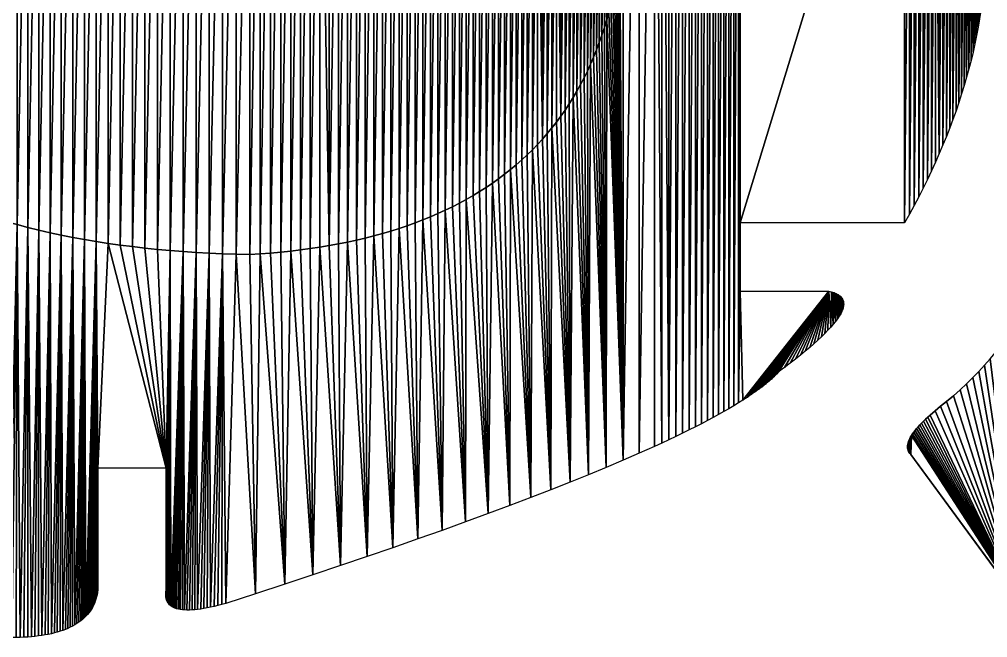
# Model space of a CAD drawing. Extents: x 10 to 917, y 10 to 841.
# Drawn here: x 589 to 679, y 10 to 67.5 of the extents above; entities that cross this region are included whole.
import ezdxf

# ---------------------------------------------------------------- set-up
doc = ezdxf.new("R2010")
doc.units = 0
doc.header["$MEASUREMENT"] = 0
doc.layers.get('0').update_dxf_attribs({"linetype": 'CONTINUOUS'})

msp = doc.modelspace()

# ---------------------------------------------------------------- linework, layer by layer
for p, q in [((643.794, 68.14), (643.593, 67.412)), ((678.242, 67.505), (678.114, 66.737)), ((643.377, 66.695), (643.148, 65.99)), ((643.593, 67.412), (643.377, 66.695)), ((678.114, 66.737), (677.972, 65.968)), ((643.148, 65.99), (642.906, 65.298)), ((677.972, 65.968), (677.816, 65.197)), ((642.906, 65.298), (642.649, 64.617)), ((677.816, 65.197), (677.645, 64.423)), ((642.379, 63.948), (642.096, 63.291)), ((642.649, 64.617), (642.379, 63.948)), ((677.645, 64.423), (677.461, 63.648)), ((642.096, 63.291), (641.798, 62.646)), ((677.461, 63.648), (677.263, 62.87)), ((641.798, 62.646), (641.487, 62.012)), ((677.263, 62.87), (677.05, 62.091)), ((641.162, 61.391), (640.824, 60.782)), ((641.487, 62.012), (641.162, 61.391)), ((676.823, 61.31), (676.582, 60.526)), ((677.05, 62.091), (676.823, 61.31)), ((640.824, 60.782), (640.471, 60.184)), ((676.582, 60.526), (676.328, 59.741)), ((640.105, 59.598), (639.726, 59.024)), ((640.471, 60.184), (640.105, 59.598)), ((676.328, 59.741), (676.059, 58.954)), ((639.726, 59.024), (639.332, 58.463)), ((676.059, 58.954), (675.776, 58.164)), ((638.925, 57.913), (638.504, 57.374)), ((639.332, 58.463), (638.925, 57.913)), ((675.776, 58.164), (675.478, 57.373)), ((638.07, 56.848), (637.622, 56.334)), ((638.504, 57.374), (638.07, 56.848)), ((675.478, 57.373), (675.167, 56.58)), ((637.16, 55.831), (636.684, 55.341)), ((637.622, 56.334), (637.16, 55.831)), ((675.167, 56.58), (674.842, 55.784)), ((636.684, 55.341), (636.195, 54.862)), ((674.502, 54.987), (674.149, 54.188)), ((674.842, 55.784), (674.502, 54.987)), ((635.692, 54.395), (635.175, 53.941)), ((636.195, 54.862), (635.692, 54.395)), ((674.149, 54.188), (673.781, 53.386)), ((634.644, 53.498), (634.1, 53.066)), ((635.175, 53.941), (634.644, 53.498)), ((673.781, 53.386), (673.4, 52.583)), ((632.971, 52.24), (632.385, 51.845)), ((633.542, 52.647), (632.971, 52.24)), ((634.1, 53.066), (633.542, 52.647)), ((673.4, 52.583), (673.004, 51.778)), ((631.786, 51.461), (631.174, 51.089)), ((632.385, 51.845), (631.786, 51.461)), ((673.004, 51.778), (672.594, 50.97)), ((630.547, 50.73), (629.907, 50.382)), ((631.174, 51.089), (630.547, 50.73)), ((672.594, 50.97), (672.17, 50.161)), ((628.586, 49.722), (627.905, 49.41)), ((629.253, 50.046), (628.586, 49.722)), ((629.907, 50.382), (629.253, 50.046)), ((672.17, 50.161), (671.732, 49.35)), ((626.501, 48.821), (625.779, 48.544)), ((627.21, 49.109), (626.501, 48.821)), ((627.905, 49.41), (627.21, 49.109)), ((671.732, 49.35), (671.28, 48.537)), ((589.803, 48.119), (588.798, 48.382)), ((590.822, 47.869), (589.803, 48.119)), ((591.856, 47.632), (590.822, 47.869)), ((623.529, 47.786), (622.752, 47.557)), ((624.293, 48.027), (623.529, 47.786)), ((625.043, 48.28), (624.293, 48.027)), ((625.779, 48.544), (625.043, 48.28)), ((671.28, 48.537), (655.985, 48.537)), ((655.985, 48.537), (655.985, 42.195)), ((592.905, 47.409), (591.856, 47.632)), ((593.97, 47.198), (592.905, 47.409)), ((595.049, 47), (593.97, 47.198)), ((596.142, 46.815), (595.049, 47)), ((597.251, 46.642), (596.142, 46.815)), ((620.338, 46.942), (619.506, 46.761)), ((621.157, 47.135), (620.338, 46.942)), ((621.961, 47.34), (621.157, 47.135)), ((622.752, 47.557), (621.961, 47.34)), ((598.375, 46.483), (597.251, 46.642)), ((599.514, 46.337), (598.375, 46.483)), ((600.667, 46.203), (599.514, 46.337)), ((601.836, 46.083), (600.667, 46.203)), ((603.019, 45.975), (601.836, 46.083)), ((604.217, 45.881), (603.019, 45.975)), ((614.226, 45.922), (613.298, 45.824)), ((615.141, 46.032), (614.226, 45.922)), ((616.041, 46.154), (615.141, 46.032)), ((616.928, 46.288), (616.041, 46.154)), ((617.801, 46.434), (616.928, 46.288)), ((618.661, 46.591), (617.801, 46.434)), ((619.506, 46.761), (618.661, 46.591)), ((605.43, 45.799), (604.217, 45.881)), ((606.659, 45.73), (605.43, 45.799)), ((607.902, 45.674), (606.659, 45.73)), ((609.159, 45.631), (607.902, 45.674)), ((610.432, 45.601), (609.159, 45.631)), ((611.401, 45.664), (610.432, 45.601)), ((612.357, 45.738), (611.401, 45.664)), ((613.298, 45.824), (612.357, 45.738)), ((655.985, 42.195), (664.24, 42.195)), ((664.24, 42.195), (664.493, 42.134)), ((664.493, 42.134), (664.611, 42.1)), ((664.611, 42.1), (664.722, 42.062)), ((664.722, 42.062), (664.826, 42.022)), ((664.826, 42.022), (664.924, 41.979)), ((664.924, 41.979), (665.015, 41.933)), ((665.015, 41.933), (665.1, 41.884)), ((665.1, 41.884), (665.179, 41.833)), ((665.179, 41.833), (665.251, 41.778)), ((665.251, 41.778), (665.317, 41.721)), ((665.317, 41.721), (665.376, 41.661)), ((665.376, 41.661), (665.429, 41.599)), ((665.429, 41.599), (665.475, 41.533)), ((665.475, 41.533), (665.515, 41.465)), ((665.515, 41.465), (665.549, 41.394)), ((665.529, 40.53), (665.491, 40.428)), ((665.56, 40.629), (665.529, 40.53)), ((665.549, 41.394), (665.576, 41.32)), ((665.584, 40.725), (665.56, 40.629)), ((665.576, 41.32), (665.596, 41.243)), ((665.602, 40.818), (665.584, 40.725)), ((665.596, 41.243), (665.61, 41.164)), ((665.614, 40.909), (665.602, 40.818)), ((665.61, 41.164), (665.618, 41.082)), ((665.619, 40.997), (665.614, 40.909)), ((665.618, 41.082), (665.619, 40.997)), ((665.049, 39.637), (664.864, 39.385)), ((665.208, 39.877), (665.049, 39.637)), ((665.34, 40.105), (665.208, 39.877)), ((665.447, 40.323), (665.34, 40.105)), ((665.491, 40.428), (665.447, 40.323)), ((664.418, 38.85), (664.157, 38.565)), ((664.654, 39.123), (664.418, 38.85)), ((664.864, 39.385), (664.654, 39.123)), ((663.556, 37.962), (663.217, 37.643)), ((663.869, 38.269), (663.556, 37.962)), ((664.157, 38.565), (663.869, 38.269)), ((662.461, 36.973), (662.045, 36.621)), ((662.852, 37.314), (662.461, 36.973)), ((663.217, 37.643), (662.852, 37.314)), ((661.602, 36.258), (661.134, 35.884)), ((662.045, 36.621), (661.602, 36.258)), ((660.121, 35.102), (659.576, 34.694)), ((660.641, 35.499), (660.121, 35.102)), ((661.134, 35.884), (660.641, 35.499)), ((678.715, 35.32), (678.173, 34.742)), ((679.239, 35.904), (678.715, 35.32)), ((659.142, 34.25), (658.897, 34.023)), ((659.368, 34.474), (659.142, 34.25)), ((659.576, 34.694), (659.368, 34.474)), ((678.173, 34.742), (677.612, 34.169)), ((658.047, 33.318), (657.726, 33.076)), ((658.349, 33.557), (658.047, 33.318)), ((658.632, 33.792), (658.349, 33.557)), ((658.897, 34.023), (658.632, 33.792)), ((677.032, 33.602), (676.434, 33.04)), ((677.612, 34.169), (677.032, 33.602)), ((657.028, 32.581), (656.65, 32.327)), ((657.387, 32.83), (657.028, 32.581)), ((657.726, 33.076), (657.387, 32.83)), ((675.817, 32.483), (675.181, 31.932)), ((676.434, 33.04), (675.817, 32.483)), ((655.404, 31.546), (654.951, 31.278)), ((655.839, 31.81), (655.404, 31.546)), ((656.254, 32.071), (655.839, 31.81)), ((656.65, 32.327), (656.254, 32.071)), ((674.623, 31.502), (674.112, 31.088)), ((675.181, 31.932), (674.623, 31.502)), ((653.988, 30.73), (653.478, 30.451)), ((654.479, 31.006), (653.988, 30.73)), ((654.951, 31.278), (654.479, 31.006)), ((673.647, 30.69), (673.432, 30.498)), ((674.112, 31.088), (673.647, 30.69)), ((652.401, 29.882), (651.835, 29.592)), ((652.949, 30.169), (652.401, 29.882)), ((653.478, 30.451), (652.949, 30.169)), ((672.689, 29.768), (672.532, 29.596)), ((672.857, 29.945), (672.689, 29.768)), ((673.037, 30.125), (672.857, 29.945)), ((673.229, 30.309), (673.037, 30.125)), ((673.432, 30.498), (673.229, 30.309)), ((650.645, 29.001), (650.021, 28.699)), ((651.249, 29.298), (650.645, 29.001)), ((651.835, 29.592), (651.249, 29.298)), ((671.924, 28.798), (671.837, 28.651)), ((672.023, 28.949), (671.924, 28.798)), ((672.133, 29.105), (672.023, 28.949)), ((672.254, 29.265), (672.133, 29.105)), ((672.388, 29.428), (672.254, 29.265)), ((672.532, 29.596), (672.388, 29.428)), ((648.718, 28.086), (648.038, 27.774)), ((649.379, 28.394), (648.718, 28.086)), ((650.021, 28.699), (649.379, 28.394)), ((671.579, 27.975), (671.562, 27.853)), ((671.607, 28.102), (671.579, 27.975)), ((671.647, 28.233), (671.607, 28.102)), ((671.699, 28.368), (671.647, 28.233)), ((671.762, 28.507), (671.699, 28.368)), ((671.837, 28.651), (671.762, 28.507)), ((646.621, 27.138), (645.128, 26.488)), ((648.038, 27.774), (646.621, 27.138)), ((671.562, 27.853), (671.557, 27.734)), ((671.557, 27.734), (671.563, 27.62)), ((671.563, 27.62), (671.581, 27.509)), ((671.581, 27.509), (671.611, 27.403)), ((671.611, 27.403), (671.653, 27.301)), ((671.653, 27.301), (671.706, 27.203)), ((671.706, 27.203), (671.771, 27.109)), ((671.771, 27.109), (671.847, 27.019)), ((671.847, 27.019), (682.025, 13.158)), ((645.128, 26.488), (643.56, 25.822)), ((602.646, 25.753), (596.305, 25.753)), ((596.305, 25.753), (596.305, 14.429)), ((602.646, 14.429), (602.646, 25.753)), ((643.56, 25.822), (641.916, 25.142)), ((640.197, 24.448), (638.402, 23.738)), ((641.916, 25.142), (640.197, 24.448)), ((638.402, 23.738), (636.531, 23.014)), ((636.531, 23.014), (634.585, 22.275)), ((634.585, 22.275), (632.563, 21.522)), ((630.466, 20.753), (628.293, 19.97)), ((632.563, 21.522), (630.466, 20.753)), ((628.293, 19.97), (626.044, 19.172)), ((626.044, 19.172), (623.719, 18.359)), ((623.719, 18.359), (621.319, 17.532)), ((621.319, 17.532), (618.844, 16.69)), ((618.844, 16.69), (616.292, 15.833)), ((616.292, 15.833), (613.666, 14.961)), ((596.305, 14.429), (596.275, 14.207)), ((602.622, 14.25), (602.646, 14.429)), ((613.666, 14.961), (610.963, 14.074)), ((596.128, 13.574), (596.061, 13.375)), ((596.186, 13.779), (596.128, 13.574)), ((596.235, 13.99), (596.186, 13.779)), ((596.275, 14.207), (596.235, 13.99)), ((602.61, 14.08), (602.622, 14.25)), ((602.611, 13.919), (602.61, 14.08)), ((602.625, 13.767), (602.611, 13.919)), ((602.652, 13.624), (602.625, 13.767)), ((602.691, 13.49), (602.652, 13.624)), ((610.963, 14.074), (608.185, 13.173)), ((595.701, 12.635), (595.588, 12.465)), ((595.805, 12.812), (595.701, 12.635)), ((595.899, 12.994), (595.805, 12.812)), ((595.985, 13.182), (595.899, 12.994)), ((596.061, 13.375), (595.985, 13.182)), ((602.743, 13.365), (602.691, 13.49)), ((602.808, 13.249), (602.743, 13.365)), ((602.886, 13.142), (602.808, 13.249)), ((602.976, 13.044), (602.886, 13.142)), ((603.079, 12.955), (602.976, 13.044)), ((603.195, 12.876), (603.079, 12.955)), ((603.323, 12.805), (603.195, 12.876)), ((603.464, 12.743), (603.323, 12.805)), ((603.618, 12.69), (603.464, 12.743)), ((603.785, 12.647), (603.618, 12.69)), ((603.965, 12.612), (603.785, 12.647)), ((604.157, 12.586), (603.965, 12.612)), ((605.577, 12.621), (605.309, 12.593)), ((605.859, 12.659), (605.577, 12.621)), ((606.153, 12.705), (605.859, 12.659)), ((606.46, 12.761), (606.153, 12.705)), ((606.779, 12.825), (606.46, 12.761)), ((607.112, 12.899), (606.779, 12.825)), ((607.457, 12.981), (607.112, 12.899)), ((607.814, 13.073), (607.457, 12.981)), ((608.185, 13.173), (607.814, 13.073)), ((595.044, 11.839), (594.885, 11.697)), ((595.194, 11.987), (595.044, 11.839)), ((595.334, 12.14), (595.194, 11.987)), ((595.466, 12.3), (595.334, 12.14)), ((595.588, 12.465), (595.466, 12.3)), ((604.362, 12.569), (604.157, 12.586)), ((604.579, 12.562), (604.362, 12.569)), ((604.81, 12.563), (604.579, 12.562)), ((605.053, 12.573), (604.81, 12.563)), ((605.309, 12.593), (605.053, 12.573)), ((593.516, 10.862), (593.284, 10.766)), ((593.74, 10.964), (593.516, 10.862)), ((593.953, 11.072), (593.74, 10.964)), ((594.158, 11.185), (593.953, 11.072)), ((594.354, 11.305), (594.158, 11.185)), ((594.54, 11.43), (594.354, 11.305)), ((594.717, 11.56), (594.54, 11.43)), ((594.885, 11.697), (594.717, 11.56)), ((589.07, 10.016), (588.701, 10.005)), ((589.431, 10.033), (589.07, 10.016)), ((589.782, 10.055), (589.431, 10.033)), ((590.125, 10.082), (589.782, 10.055)), ((590.458, 10.116), (590.125, 10.082)), ((590.782, 10.155), (590.458, 10.116)), ((591.096, 10.2), (590.782, 10.155)), ((591.402, 10.251), (591.096, 10.2)), ((591.698, 10.307), (591.402, 10.251)), ((591.986, 10.369), (591.698, 10.307)), ((592.264, 10.437), (591.986, 10.369)), ((592.533, 10.511), (592.264, 10.437)), ((592.792, 10.59), (592.533, 10.511)), ((593.043, 10.675), (592.792, 10.59)), ((593.284, 10.766), (593.043, 10.675))]:
    msp.add_line(p, q)

# ---------------------------------------------------------------- meshes
mesh = msp.add_polyface()
corners = [(641.916, 25.142), (641.798, 62.646), (642.096, 63.291), (643.56, 25.822), (642.379, 63.948), (642.649, 64.617), (642.906, 65.298), (643.148, 65.99), (643.377, 66.695), (643.593, 67.412), (645.128, 26.488), (643.794, 68.14), (643.982, 68.88), (644.156, 69.633), (644.316, 70.397), (644.463, 71.173), (644.596, 71.96), (644.715, 72.76), (644.821, 73.572), (645.128, 120.656), (646.621, 120.006), (646.621, 27.138), (648.038, 119.37), (648.038, 27.774), (648.718, 28.086), (648.718, 119.058), (649.379, 28.394), (650.021, 118.444), (650.021, 28.699), (650.645, 118.143), (650.645, 29.001), (651.249, 117.846), (651.249, 29.298), (651.835, 117.552), (651.835, 29.592), (652.401, 117.262), (652.401, 29.882), (652.949, 116.975), (652.949, 30.169), (653.478, 116.692), (653.478, 30.451), (653.988, 116.413), (653.988, 30.73), (654.479, 116.138), (654.479, 31.006), (654.951, 115.866), (654.951, 31.278), (655.404, 115.598), (655.404, 31.546), (655.839, 115.334), (655.839, 31.81), (655.985, 42.195), (655.985, 104.949), (655.985, 98.607), (655.985, 48.537)]
mesh.append_faces([[corners[k] for k in face] for face in [(10, 20, 21), (21, 22, 23), (23, 22, 24), (24, 25, 26), (26, 27, 28), (28, 29, 30), (30, 31, 32), (32, 33, 34), (34, 35, 36), (36, 37, 38), (38, 39, 40), (40, 41, 42), (42, 43, 44), (44, 45, 46), (46, 47, 48), (48, 49, 50), (51, 53, 54)]], dxfattribs={"vtx0": -1, "vtx1": -1})
mesh.append_faces([[corners[k] for k in face] for face in [(10, 18, 19), (51, 50, 52)]], dxfattribs={"vtx0": -1, "vtx1": -1, "vtx2": -1})
mesh.append_faces([[corners[k] for k in face] for face in [(0, 1, 2), (3, 2, 4), (3, 4, 5), (3, 5, 6), (3, 6, 7), (3, 7, 8), (3, 8, 9), (10, 9, 11), (10, 11, 12), (10, 12, 13), (10, 13, 14), (10, 14, 15), (10, 15, 16), (10, 16, 17), (10, 17, 18)]], dxfattribs={"vtx0": -1, "vtx2": -1})
mesh = msp.add_polyface()
corners = [(642.096, 83.853), (643.56, 121.321), (642.379, 83.196), (642.649, 82.527), (642.906, 81.846), (643.148, 81.153), (643.377, 80.449), (643.593, 79.732), (645.128, 120.656), (643.794, 79.004), (643.982, 78.264), (644.156, 77.511), (644.316, 76.747), (644.463, 75.971), (644.596, 75.183), (644.715, 74.384), (644.821, 73.572), (645.128, 26.488), (646.621, 120.006), (646.621, 27.138), (648.038, 119.37), (648.718, 28.086), (648.718, 119.058), (649.379, 28.394), (649.379, 118.749), (650.021, 118.444), (650.021, 28.699), (650.645, 118.143), (650.645, 29.001), (651.249, 117.846), (651.249, 29.298), (651.835, 117.552), (651.835, 29.592), (652.401, 117.262), (652.401, 29.882), (652.949, 116.975), (652.949, 30.169), (653.478, 116.692), (653.478, 30.451), (653.988, 116.413), (653.988, 30.73), (654.479, 116.138), (654.479, 31.006), (654.951, 115.866), (654.951, 31.278), (655.404, 115.598), (655.404, 31.546), (655.839, 115.334), (655.839, 31.81), (655.985, 104.949), (671.28, 98.607), (655.985, 48.537), (655.985, 98.607), (655.985, 42.195)]
mesh.append_faces([[corners[k] for k in face] for face in [(0, 1, 2), (2, 1, 3), (3, 1, 4), (4, 1, 5), (5, 1, 6), (6, 1, 7), (7, 8, 9), (9, 8, 10), (10, 8, 11), (11, 8, 12), (12, 8, 13), (13, 8, 14), (14, 8, 15), (15, 8, 16), (50, 51, 52)]], dxfattribs={"vtx0": -1, "vtx1": -1})
mesh.append_faces([[corners[k] for k in face] for face in [(48, 47, 49)]], dxfattribs={"vtx0": -1, "vtx1": -1, "vtx2": -1})
mesh.append_faces([[corners[k] for k in face] for face in [(17, 8, 18), (19, 18, 20), (21, 20, 22), (23, 22, 24), (23, 24, 25), (26, 25, 27), (28, 27, 29), (30, 29, 31), (32, 31, 33), (34, 33, 35), (36, 35, 37), (38, 37, 39), (40, 39, 41), (42, 41, 43), (44, 43, 45), (46, 45, 47), (53, 49, 52)]], dxfattribs={"vtx0": -1, "vtx2": -1})
mesh = msp.add_polyface()
corners = [(665.251, 105.365), (665.34, 107.038), (665.317, 105.422), (671.28, 48.537), (671.28, 98.607), (671.732, 97.794), (671.732, 49.35), (672.17, 96.983), (672.17, 50.161), (672.594, 96.173), (672.594, 50.97), (673.004, 95.366), (673.004, 51.778), (673.4, 94.561), (673.4, 52.583), (673.781, 93.757), (673.781, 53.386), (674.149, 92.956), (674.502, 54.987), (674.502, 92.157), (674.842, 91.359), (674.842, 55.784), (675.167, 90.564), (675.167, 56.58), (675.478, 89.771), (675.478, 57.373), (675.776, 88.979), (675.776, 58.164), (676.059, 88.19), (676.059, 58.954), (676.328, 87.403), (676.328, 59.741), (676.582, 86.617), (676.582, 60.526), (676.823, 85.834), (676.823, 61.31), (677.05, 85.053), (677.05, 62.091), (677.263, 84.273), (677.263, 62.87), (677.461, 83.496), (677.461, 63.648), (677.645, 82.721), (677.645, 64.423), (677.816, 81.947), (677.816, 65.197), (677.972, 81.176), (677.972, 65.968), (678.114, 80.407), (678.114, 66.737), (678.242, 79.639), (678.242, 67.505), (678.356, 78.874), (678.356, 68.27), (678.456, 78.11), (678.456, 69.034), (678.542, 77.349), (678.542, 69.795), (678.613, 76.59), (678.613, 70.554), (678.671, 75.832), (678.671, 71.312), (678.714, 75.077), (678.714, 72.067), (678.744, 74.323), (678.744, 72.821), (678.759, 73.572)]
mesh.append_faces([[corners[k] for k in face] for face in [(65, 64, 66)]], dxfattribs={"vtx0": -1})
mesh.append_faces([[corners[k] for k in face] for face in [(0, 1, 2)]], dxfattribs={"vtx0": -1, "vtx1": -1})
mesh.append_faces([[corners[k] for k in face] for face in [(3, 4, 5), (6, 5, 7), (8, 7, 9), (10, 9, 11), (12, 11, 13), (14, 13, 15), (16, 15, 17), (18, 17, 19), (18, 19, 20), (21, 20, 22), (23, 22, 24), (25, 24, 26), (27, 26, 28), (29, 28, 30), (31, 30, 32), (33, 32, 34), (35, 34, 36), (37, 36, 38), (39, 38, 40), (41, 40, 42), (43, 42, 44), (45, 44, 46), (47, 46, 48), (49, 48, 50), (51, 50, 52), (53, 52, 54), (55, 54, 56), (57, 56, 58), (59, 58, 60), (61, 60, 62), (63, 62, 64)]], dxfattribs={"vtx0": -1, "vtx2": -1})
mesh = msp.add_polyface()
corners = [(590.822, 47.869), (591.856, 99.511), (591.856, 47.632), (592.905, 99.735), (592.905, 47.409), (593.97, 99.946), (593.97, 47.198), (595.049, 100.144), (595.049, 47), (596.142, 100.329), (596.142, 46.815), (597.251, 100.501), (597.251, 46.642), (598.375, 100.661), (598.375, 46.483), (599.514, 100.807), (599.514, 46.337), (600.667, 100.94), (600.667, 46.203), (601.836, 101.061), (601.836, 46.083), (603.019, 101.168), (603.019, 45.975), (604.217, 101.263), (604.217, 45.881), (605.43, 101.345), (605.43, 45.799), (606.659, 101.414), (606.659, 45.73), (607.902, 101.47), (607.902, 45.674), (609.159, 101.512), (609.159, 45.631), (610.432, 101.543), (610.432, 45.601), (611.401, 101.48), (611.401, 45.664), (612.357, 101.406), (612.357, 45.738), (613.298, 101.32), (613.298, 45.824), (614.226, 101.221)]
mesh.append_faces([[corners[k] for k in face] for face in [(0, 1, 2), (2, 3, 4), (4, 5, 6), (6, 7, 8), (8, 9, 10), (10, 11, 12), (12, 13, 14), (14, 15, 16), (16, 17, 18), (18, 19, 20), (20, 21, 22), (22, 23, 24), (24, 25, 26), (26, 27, 28), (28, 29, 30), (30, 31, 32), (32, 33, 34), (34, 35, 36), (36, 37, 38), (38, 39, 40)]], dxfattribs={"vtx0": -1, "vtx1": -1})
mesh.append_faces([[corners[k] for k in face] for face in [(2, 1, 3), (4, 3, 5), (6, 5, 7), (8, 7, 9), (10, 9, 11), (12, 11, 13), (14, 13, 15), (16, 15, 17), (18, 17, 19), (20, 19, 21), (22, 21, 23), (24, 23, 25), (26, 25, 27), (28, 27, 29), (30, 29, 31), (32, 31, 33), (34, 33, 35), (36, 35, 37), (38, 37, 39), (40, 39, 41)]], dxfattribs={"vtx0": -1, "vtx2": -1})
mesh = msp.add_polyface()
corners = [(613.298, 45.824), (614.226, 101.221), (614.226, 45.922), (615.141, 101.112), (615.141, 46.032), (616.041, 100.99), (616.041, 46.154), (616.928, 100.856), (616.928, 46.288), (617.801, 46.434), (617.801, 100.71), (618.661, 100.553), (618.661, 46.591), (619.506, 100.383), (619.506, 46.761), (620.338, 100.202), (620.338, 46.942), (621.157, 100.009), (621.157, 47.135), (621.961, 99.803), (621.961, 47.34), (622.752, 99.586), (622.752, 47.557), (623.529, 99.358), (623.529, 47.786), (624.293, 99.117), (624.293, 48.027), (625.043, 98.864), (625.043, 48.28), (625.779, 98.599), (625.779, 48.544), (626.501, 98.323), (626.501, 48.821), (627.21, 98.035), (627.21, 49.109), (627.905, 97.734), (627.905, 49.41), (628.586, 97.422), (628.586, 49.722), (629.253, 97.098), (629.253, 50.046), (629.907, 96.762)]
mesh.append_faces([[corners[k] for k in face] for face in [(0, 1, 2), (2, 3, 4), (4, 5, 6), (6, 7, 8), (8, 7, 9), (9, 11, 12), (12, 13, 14), (14, 15, 16), (16, 17, 18), (18, 19, 20), (20, 21, 22), (22, 23, 24), (24, 25, 26), (26, 27, 28), (28, 29, 30), (30, 31, 32), (32, 33, 34), (34, 35, 36), (36, 37, 38), (38, 39, 40)]], dxfattribs={"vtx0": -1, "vtx1": -1})
mesh.append_faces([[corners[k] for k in face] for face in [(2, 1, 3), (4, 3, 5), (6, 5, 7), (9, 7, 10), (9, 10, 11), (12, 11, 13), (14, 13, 15), (16, 15, 17), (18, 17, 19), (20, 19, 21), (22, 21, 23), (24, 23, 25), (26, 25, 27), (28, 27, 29), (30, 29, 31), (32, 31, 33), (34, 33, 35), (36, 35, 37), (38, 37, 39), (40, 39, 41)]], dxfattribs={"vtx0": -1, "vtx2": -1})
mesh = msp.add_polyface()
corners = [(575.52, 53.871), (575.908, 93.503), (575.908, 53.641), (576.301, 93.729), (576.301, 53.415), (576.697, 93.952), (576.697, 53.191), (577.096, 94.173), (577.096, 52.971), (577.5, 94.39), (577.5, 52.754), (577.907, 94.603), (577.907, 52.541), (578.733, 95.021), (578.733, 52.123), (579.573, 95.426), (579.573, 51.718), (580.429, 95.817), (580.429, 51.326), (581.299, 96.196), (581.299, 50.948), (582.184, 96.562), (582.184, 50.582), (583.084, 96.915), (583.084, 50.229), (583.999, 97.255), (583.999, 49.888), (584.929, 97.583), (584.929, 49.561), (585.874, 97.897), (585.874, 49.247), (586.834, 98.198), (586.834, 48.946), (587.809, 98.487), (587.809, 48.657), (588.798, 98.762), (588.798, 48.382), (589.803, 99.025), (589.803, 48.119), (590.822, 99.275), (590.822, 47.869), (591.856, 99.511)]
mesh.append_faces([[corners[k] for k in face] for face in [(0, 1, 2), (2, 3, 4), (4, 5, 6), (6, 7, 8), (8, 9, 10), (10, 11, 12), (12, 13, 14), (14, 15, 16), (16, 17, 18), (18, 19, 20), (20, 21, 22), (22, 23, 24), (24, 25, 26), (26, 27, 28), (28, 29, 30), (30, 31, 32), (32, 33, 34), (34, 35, 36), (36, 37, 38), (38, 39, 40)]], dxfattribs={"vtx0": -1, "vtx1": -1})
mesh.append_faces([[corners[k] for k in face] for face in [(2, 1, 3), (4, 3, 5), (6, 5, 7), (8, 7, 9), (10, 9, 11), (12, 11, 13), (14, 13, 15), (16, 15, 17), (18, 17, 19), (20, 19, 21), (22, 21, 23), (24, 23, 25), (26, 25, 27), (28, 27, 29), (30, 29, 31), (32, 31, 33), (34, 33, 35), (36, 35, 37), (38, 37, 39), (40, 39, 41)]], dxfattribs={"vtx0": -1, "vtx2": -1})
mesh = msp.add_polyface()
corners = [(655.985, 48.537), (671.28, 98.607), (671.28, 48.537), (671.732, 97.794), (671.732, 49.35), (672.17, 96.983), (672.17, 50.161), (672.594, 96.173), (672.594, 50.97), (673.004, 95.366), (673.004, 51.778), (673.4, 94.561), (673.4, 52.583), (673.781, 93.757), (673.781, 53.386), (674.149, 92.956), (674.149, 54.188), (674.502, 54.987), (674.842, 91.359), (674.842, 55.784), (675.167, 90.564), (675.167, 56.58), (675.478, 89.771), (675.478, 57.373), (675.776, 88.979), (675.776, 58.164), (676.059, 88.19), (676.059, 58.954), (676.328, 87.403), (676.328, 59.741), (676.582, 86.617), (676.582, 60.526), (676.823, 85.834), (676.823, 61.31), (677.05, 85.053), (677.05, 62.091), (677.263, 84.273), (677.263, 62.87), (677.461, 83.496), (677.461, 63.648), (677.645, 82.721), (677.645, 64.423), (677.816, 81.947), (677.816, 65.197), (677.972, 81.176), (677.972, 65.968), (678.114, 80.407), (678.114, 66.737), (678.242, 79.639), (678.242, 67.505), (678.356, 78.874), (678.356, 68.27), (678.456, 78.11), (678.456, 69.034), (678.542, 77.349), (678.542, 69.795), (678.613, 76.59), (678.613, 70.554), (678.671, 75.832), (678.671, 71.312), (678.714, 75.077), (678.714, 72.067), (678.744, 74.323), (678.744, 72.821), (665.208, 39.877), (665.1, 41.884), (665.179, 41.833), (665.34, 40.105), (665.251, 41.778), (665.317, 41.721)]
mesh.append_faces([[corners[k] for k in face] for face in [(0, 1, 2), (2, 3, 4), (4, 5, 6), (6, 7, 8), (8, 9, 10), (10, 11, 12), (12, 13, 14), (14, 15, 16), (16, 15, 17), (17, 18, 19), (19, 20, 21), (21, 22, 23), (23, 24, 25), (25, 26, 27), (27, 28, 29), (29, 30, 31), (31, 32, 33), (33, 34, 35), (35, 36, 37), (37, 38, 39), (39, 40, 41), (41, 42, 43), (43, 44, 45), (45, 46, 47), (47, 48, 49), (49, 50, 51), (51, 52, 53), (53, 54, 55), (55, 56, 57), (57, 58, 59), (59, 60, 61), (61, 62, 63)]], dxfattribs={"vtx0": -1, "vtx1": -1})
mesh.append_faces([[corners[k] for k in face] for face in [(64, 65, 66), (67, 68, 69)]], dxfattribs={"vtx0": -1, "vtx2": -1})
mesh = msp.add_polyface()
corners = [(629.253, 50.046), (629.907, 96.762), (629.907, 50.382), (630.547, 96.414), (630.547, 50.73), (631.174, 96.054), (631.174, 51.089), (631.786, 95.683), (631.786, 51.461), (632.385, 95.299), (632.385, 51.845), (632.971, 94.904), (632.971, 52.24), (633.542, 94.497), (633.542, 52.647), (634.1, 94.077), (634.1, 53.066), (634.644, 93.646), (634.644, 53.498), (635.175, 93.203), (635.175, 53.941), (635.692, 92.748), (635.692, 54.395), (636.195, 92.282), (636.195, 54.862), (636.684, 91.803), (636.684, 55.341), (637.16, 91.312), (637.16, 55.831), (637.622, 56.334), (638.07, 90.296), (638.07, 56.848), (638.504, 89.769), (638.504, 57.374), (638.925, 89.231), (638.925, 57.913), (639.332, 58.463), (639.726, 88.119), (639.726, 59.024), (640.105, 87.546), (640.105, 59.598), (640.471, 86.96), (640.471, 60.184), (640.824, 86.362), (640.824, 60.782), (641.162, 85.753), (641.162, 61.391), (641.487, 85.131), (641.487, 62.012), (641.798, 84.498), (641.798, 62.646), (642.096, 83.853), (642.096, 63.291), (642.379, 83.196), (642.379, 63.948), (642.649, 82.527), (642.649, 64.617), (642.906, 81.846), (642.906, 65.298), (643.148, 81.153), (643.148, 65.99), (643.377, 80.449), (643.377, 66.695), (643.593, 79.732), (643.593, 67.412), (643.794, 79.004), (643.794, 68.14), (643.982, 78.264), (643.982, 68.88), (644.156, 77.511), (644.156, 69.633), (644.316, 76.747), (644.316, 70.397), (644.463, 75.971), (644.463, 71.173), (644.596, 75.183), (644.596, 71.96), (644.715, 74.384), (644.715, 72.76)]
mesh.append_faces([[corners[k] for k in face] for face in [(0, 1, 2), (2, 3, 4), (4, 5, 6), (6, 7, 8), (8, 9, 10), (10, 11, 12), (12, 13, 14), (14, 15, 16), (16, 17, 18), (18, 19, 20), (20, 21, 22), (22, 23, 24), (24, 25, 26), (26, 27, 28), (28, 27, 29), (29, 30, 31), (31, 32, 33), (33, 34, 35), (35, 34, 36), (36, 37, 38), (38, 39, 40), (40, 41, 42), (42, 43, 44), (44, 45, 46), (46, 47, 48), (48, 49, 50), (50, 51, 52), (52, 53, 54), (54, 55, 56), (56, 57, 58), (58, 59, 60), (60, 61, 62), (62, 63, 64), (64, 65, 66), (66, 67, 68), (68, 69, 70), (70, 71, 72), (72, 73, 74), (74, 75, 76), (76, 77, 78)]], dxfattribs={"vtx0": -1, "vtx1": -1})
mesh = msp.add_polyface()
corners = [(629.907, 50.382), (629.907, 96.762), (630.547, 96.414), (630.547, 50.73), (631.174, 96.054), (631.174, 51.089), (631.786, 95.683), (631.786, 51.461), (632.385, 95.299), (632.385, 51.845), (632.971, 94.904), (632.971, 52.24), (633.542, 94.497), (633.542, 52.647), (634.1, 94.077), (634.1, 53.066), (634.644, 93.646), (634.644, 53.498), (635.175, 93.203), (635.175, 53.941), (635.692, 92.748), (635.692, 54.395), (636.195, 92.282), (636.195, 54.862), (636.684, 91.803), (636.684, 55.341), (637.16, 91.312), (637.622, 56.334), (637.622, 90.81), (638.07, 90.296), (638.07, 56.848), (638.504, 89.769), (638.504, 57.374), (638.925, 89.231), (639.332, 58.463), (639.332, 88.681), (639.726, 88.119), (639.726, 59.024), (640.105, 87.546), (640.105, 59.598), (640.471, 86.96), (640.471, 60.184), (640.824, 86.362), (640.824, 60.782), (641.162, 85.753), (641.162, 61.391), (641.487, 85.131), (641.487, 62.012), (641.798, 84.498), (641.798, 62.646), (642.096, 83.853), (642.096, 63.291), (642.379, 83.196), (642.379, 63.948), (642.649, 82.527), (642.649, 64.617), (642.906, 81.846), (642.906, 65.298), (643.148, 81.153), (643.148, 65.99), (643.377, 80.449), (643.377, 66.695), (643.593, 79.732), (643.593, 67.412), (643.794, 79.004), (643.794, 68.14), (643.982, 78.264), (643.982, 68.88), (644.156, 77.511), (644.156, 69.633), (644.316, 76.747), (644.316, 70.397), (644.463, 75.971), (644.463, 71.173), (644.596, 75.183), (644.596, 71.96), (644.715, 74.384), (644.715, 72.76), (644.821, 73.572)]
mesh.append_faces([[corners[k] for k in face] for face in [(77, 76, 78)]], dxfattribs={"vtx0": -1})
mesh.append_faces([[corners[k] for k in face] for face in [(0, 1, 2), (3, 2, 4), (5, 4, 6), (7, 6, 8), (9, 8, 10), (11, 10, 12), (13, 12, 14), (15, 14, 16), (17, 16, 18), (19, 18, 20), (21, 20, 22), (23, 22, 24), (25, 24, 26), (27, 26, 28), (27, 28, 29), (30, 29, 31), (32, 31, 33), (34, 33, 35), (34, 35, 36), (37, 36, 38), (39, 38, 40), (41, 40, 42), (43, 42, 44), (45, 44, 46), (47, 46, 48), (49, 48, 50), (51, 50, 52), (53, 52, 54), (55, 54, 56), (57, 56, 58), (59, 58, 60), (61, 60, 62), (63, 62, 64), (65, 64, 66), (67, 66, 68), (69, 68, 70), (71, 70, 72), (73, 72, 74), (75, 74, 76)]], dxfattribs={"vtx0": -1, "vtx2": -1})
mesh = msp.add_polyface()
corners = [(640.197, 24.448), (638.925, 57.913), (639.332, 58.463), (639.726, 59.024), (640.105, 59.598), (640.471, 60.184), (641.916, 25.142), (640.824, 60.782), (641.162, 61.391), (641.487, 62.012), (641.798, 62.646), (642.096, 63.291), (643.56, 25.822), (643.593, 67.412), (645.128, 26.488), (655.839, 31.81), (655.985, 42.195), (656.254, 32.071), (664.24, 42.195), (656.65, 32.327), (657.028, 32.581), (657.387, 32.83), (657.726, 33.076), (658.047, 33.318), (658.349, 33.557), (658.632, 33.792), (658.897, 34.023), (659.142, 34.25), (659.368, 34.474), (659.576, 34.694), (660.121, 35.102), (660.641, 35.499), (661.134, 35.884), (661.602, 36.258), (662.045, 36.621), (662.461, 36.973), (662.852, 37.314), (663.217, 37.643), (663.556, 37.962)]
mesh.append_faces([[corners[k] for k in face] for face in [(0, 5, 6), (6, 11, 12), (12, 13, 14), (15, 16, 17), (17, 18, 19), (19, 18, 20), (20, 18, 21), (21, 18, 22), (22, 18, 23), (23, 18, 24), (24, 18, 25), (25, 18, 26), (26, 18, 27), (27, 18, 28), (28, 18, 29), (29, 18, 30), (30, 18, 31), (31, 18, 32), (32, 18, 33), (33, 18, 34), (34, 18, 35), (35, 18, 36), (36, 18, 37), (37, 18, 38)]], dxfattribs={"vtx0": -1, "vtx1": -1})
mesh.append_faces([[corners[k] for k in face] for face in [(0, 1, 2), (0, 2, 3), (0, 3, 4), (0, 4, 5), (6, 5, 7), (6, 7, 8), (6, 8, 9), (6, 9, 10), (17, 16, 18)]], dxfattribs={"vtx0": -1, "vtx2": -1})
mesh = msp.add_polyface()
corners = [(623.719, 18.359), (623.529, 47.786), (624.293, 48.027), (626.044, 19.172), (625.043, 48.28), (625.779, 48.544), (626.501, 48.821), (628.293, 19.97), (627.21, 49.109), (627.905, 49.41), (628.586, 49.722), (630.466, 20.753), (629.253, 50.046), (629.907, 50.382), (630.547, 50.73), (632.563, 21.522), (631.174, 51.089), (631.786, 51.461), (632.385, 51.845), (632.971, 52.24), (634.585, 22.275), (633.542, 52.647), (634.1, 53.066), (634.644, 53.498), (636.531, 23.014), (635.175, 53.941), (635.692, 54.395), (636.195, 54.862), (636.684, 55.341), (638.402, 23.738), (637.16, 55.831), (637.622, 56.334), (638.07, 56.848), (638.504, 57.374), (640.197, 24.448), (638.925, 57.913)]
mesh.append_faces([[corners[k] for k in face] for face in [(0, 2, 3), (3, 6, 7), (7, 10, 11), (11, 14, 15), (15, 19, 20), (20, 23, 24), (24, 28, 29), (29, 33, 34)]], dxfattribs={"vtx0": -1, "vtx1": -1})
mesh.append_faces([[corners[k] for k in face] for face in [(0, 1, 2), (3, 2, 4), (3, 4, 5), (3, 5, 6), (7, 6, 8), (7, 8, 9), (7, 9, 10), (11, 10, 12), (11, 12, 13), (11, 13, 14), (15, 14, 16), (15, 16, 17), (15, 17, 18), (15, 18, 19), (20, 19, 21), (20, 21, 22), (20, 22, 23), (24, 23, 25), (24, 25, 26), (24, 26, 27), (24, 27, 28), (29, 28, 30), (29, 30, 31), (29, 31, 32), (29, 32, 33), (34, 33, 35)]], dxfattribs={"vtx0": -1, "vtx2": -1})
mesh = msp.add_polyface()
corners = [(581.537, 10.612), (582.184, 50.582), (582.561, 10.456), (583.084, 50.229), (583.548, 10.323), (583.999, 49.888), (584.028, 10.265), (584.929, 49.561), (584.499, 10.213), (584.96, 10.167), (585.874, 49.247), (585.412, 10.126), (585.855, 10.091), (586.289, 10.062), (586.834, 48.946), (586.714, 10.038), (587.13, 10.02), (587.809, 48.657), (587.536, 10.008), (587.933, 10.001), (588.798, 48.382), (588.322, 10.001), (588.701, 10.005), (589.07, 10.016), (589.803, 48.119), (589.431, 10.033), (589.782, 10.055), (590.125, 10.082), (590.822, 47.869), (590.458, 10.116), (590.782, 10.155), (591.096, 10.2), (591.856, 47.632), (591.402, 10.251), (591.698, 10.307), (591.986, 10.369)]
mesh.append_faces([[corners[k] for k in face] for face in [(0, 1, 2), (2, 3, 4), (4, 5, 6), (6, 7, 8), (8, 7, 9), (9, 10, 11), (11, 10, 12), (12, 10, 13), (13, 14, 15), (15, 14, 16), (16, 17, 18), (18, 17, 19), (19, 20, 21), (21, 20, 22), (22, 20, 23), (23, 24, 25), (25, 24, 26), (26, 24, 27), (27, 28, 29), (29, 28, 30), (30, 28, 31), (31, 32, 33), (33, 32, 34), (34, 32, 35)]], dxfattribs={"vtx0": -1, "vtx1": -1})
mesh.append_faces([[corners[k] for k in face] for face in [(2, 1, 3), (4, 3, 5), (6, 5, 7), (9, 7, 10), (13, 10, 14), (16, 14, 17), (19, 17, 20), (23, 20, 24), (27, 24, 28), (31, 28, 32)]], dxfattribs={"vtx0": -1, "vtx2": -1})
mesh = msp.add_polyface()
corners = [(605.577, 12.621), (605.43, 45.799), (606.659, 45.73), (605.859, 12.659), (606.153, 12.705), (606.46, 12.761), (606.779, 12.825), (607.902, 45.674), (607.112, 12.899), (607.457, 12.981), (607.814, 13.073), (608.185, 13.173), (609.159, 45.631), (610.963, 14.074), (610.432, 45.601), (611.401, 45.664), (613.666, 14.961), (612.357, 45.738), (613.298, 45.824), (614.226, 45.922), (616.292, 15.833), (615.141, 46.032), (616.041, 46.154), (616.928, 46.288), (618.844, 16.69), (617.801, 46.434), (618.661, 46.591), (619.506, 46.761), (621.319, 17.532), (620.338, 46.942), (621.157, 47.135), (621.961, 47.34), (623.719, 18.359), (622.752, 47.557), (623.529, 47.786)]
mesh.append_faces([[corners[k] for k in face] for face in [(0, 2, 3), (3, 2, 4), (4, 2, 5), (5, 2, 6), (6, 7, 8), (8, 7, 9), (9, 7, 10), (10, 7, 11), (11, 12, 13), (13, 15, 16), (16, 19, 20), (20, 23, 24), (24, 27, 28), (28, 31, 32)]], dxfattribs={"vtx0": -1, "vtx1": -1})
mesh.append_faces([[corners[k] for k in face] for face in [(0, 1, 2), (6, 2, 7), (11, 7, 12), (13, 12, 14), (13, 14, 15), (16, 15, 17), (16, 17, 18), (16, 18, 19), (20, 19, 21), (20, 21, 22), (20, 22, 23), (24, 23, 25), (24, 25, 26), (24, 26, 27), (28, 27, 29), (28, 29, 30), (28, 30, 31), (32, 31, 33), (32, 33, 34)]], dxfattribs={"vtx0": -1, "vtx2": -1})
mesh = msp.add_polyface()
corners = [(591.986, 10.369), (591.856, 47.632), (592.905, 47.409), (593.043, 10.675), (593.97, 47.198), (594.158, 11.185), (595.049, 47), (595.194, 11.987), (596.142, 46.815), (595.466, 12.3), (595.588, 12.465), (595.701, 12.635), (595.805, 12.812), (595.899, 12.994), (595.985, 13.182), (596.061, 13.375), (596.128, 13.574), (596.186, 13.779), (596.305, 25.753), (597.251, 46.642), (602.646, 25.753), (598.375, 46.483), (599.514, 46.337), (600.667, 46.203), (601.836, 46.083), (603.019, 45.975), (602.646, 14.429), (602.652, 13.624), (602.691, 13.49), (602.743, 13.365), (602.808, 13.249), (602.886, 13.142), (602.976, 13.044), (603.079, 12.955), (604.217, 45.881), (603.195, 12.876), (603.323, 12.805), (603.464, 12.743), (603.618, 12.69), (604.362, 12.569), (605.43, 45.799)]
mesh.append_faces([[corners[k] for k in face] for face in [(9, 8, 10), (10, 8, 11), (11, 8, 12), (12, 8, 13), (13, 8, 14), (14, 8, 15), (15, 8, 16), (16, 8, 17), (18, 19, 20), (20, 25, 26), (27, 25, 28), (28, 25, 29), (29, 25, 30), (30, 25, 31), (31, 25, 32), (32, 25, 33), (33, 34, 35), (35, 34, 36), (36, 34, 37), (37, 34, 38)]], dxfattribs={"vtx0": -1, "vtx1": -1})
mesh.append_faces([[corners[k] for k in face] for face in [(17, 8, 18), (26, 25, 27)]], dxfattribs={"vtx0": -1, "vtx1": -1, "vtx2": -1})
mesh.append_faces([[corners[k] for k in face] for face in [(0, 1, 2), (3, 2, 4), (5, 4, 6), (7, 6, 8), (18, 8, 19), (20, 19, 21), (20, 21, 22), (20, 22, 23), (20, 23, 24), (20, 24, 25), (33, 25, 34), (39, 34, 40)]], dxfattribs={"vtx0": -1, "vtx2": -1})
mesh = msp.add_polyface()
corners = [(602.622, 14.25), (602.611, 13.919), (602.61, 14.08), (602.625, 13.767), (602.646, 14.429), (602.652, 13.624), (591.986, 10.369), (592.905, 47.409), (592.264, 10.437), (592.533, 10.511), (592.792, 10.59), (593.043, 10.675), (593.97, 47.198), (593.284, 10.766), (593.516, 10.862), (593.74, 10.964), (593.953, 11.072), (594.158, 11.185), (595.049, 47), (594.354, 11.305), (594.54, 11.43), (594.717, 11.56), (594.885, 11.697), (595.044, 11.839), (595.194, 11.987), (596.142, 46.815), (595.334, 12.14), (595.466, 12.3), (596.186, 13.779), (596.305, 25.753), (596.235, 13.99), (596.275, 14.207), (596.305, 14.429), (603.618, 12.69), (604.217, 45.881), (603.785, 12.647), (603.965, 12.612), (604.157, 12.586), (604.362, 12.569), (605.43, 45.799), (604.579, 12.562), (604.81, 12.563), (605.053, 12.573), (605.309, 12.593), (605.577, 12.621)]
mesh.append_faces([[corners[k] for k in face] for face in [(0, 1, 2), (31, 29, 32)]], dxfattribs={"vtx0": -1})
mesh.append_faces([[corners[k] for k in face] for face in [(1, 0, 3), (3, 4, 5), (6, 7, 8), (8, 7, 9), (9, 7, 10), (10, 7, 11), (11, 12, 13), (13, 12, 14), (14, 12, 15), (15, 12, 16), (16, 12, 17), (17, 18, 19), (19, 18, 20), (20, 18, 21), (21, 18, 22), (22, 18, 23), (23, 18, 24), (24, 25, 26), (26, 25, 27), (28, 29, 30), (30, 29, 31), (33, 34, 35), (35, 34, 36), (36, 34, 37), (37, 34, 38), (38, 39, 40), (40, 39, 41), (41, 39, 42), (42, 39, 43), (43, 39, 44)]], dxfattribs={"vtx0": -1, "vtx1": -1})
mesh.append_faces([[corners[k] for k in face] for face in [(3, 0, 4)]], dxfattribs={"vtx0": -1, "vtx2": -1})
mesh = msp.add_polyface()
corners = [(663.556, 37.962), (664.24, 42.195), (663.869, 38.269), (664.157, 38.565), (664.418, 38.85), (664.493, 42.134), (664.654, 39.123), (664.611, 42.1), (664.722, 42.062), (664.864, 39.385), (664.826, 42.022), (664.924, 41.979), (665.049, 39.637), (665.015, 41.933), (665.1, 41.884), (665.208, 39.877), (665.179, 41.833), (665.251, 41.778), (665.34, 40.105), (665.317, 41.721), (665.376, 41.661), (665.447, 40.323), (665.429, 41.599), (665.475, 41.533), (665.491, 40.428), (665.515, 41.465), (665.529, 40.53), (665.549, 41.394), (665.56, 40.629), (665.576, 41.32), (665.584, 40.725), (665.596, 41.243), (665.602, 40.818), (665.61, 41.164), (665.614, 40.909), (665.618, 41.082), (665.619, 40.997)]
mesh.append_faces([[corners[k] for k in face] for face in [(34, 35, 36)]], dxfattribs={"vtx0": -1})
mesh.append_faces([[corners[k] for k in face] for face in [(0, 1, 2), (2, 1, 3), (3, 1, 4), (4, 5, 6), (6, 8, 9), (9, 11, 12), (12, 14, 15), (15, 17, 18), (18, 20, 21), (21, 23, 24), (24, 25, 26), (26, 27, 28), (28, 29, 30), (30, 31, 32), (32, 33, 34)]], dxfattribs={"vtx0": -1, "vtx1": -1})
mesh.append_faces([[corners[k] for k in face] for face in [(4, 1, 5), (6, 5, 7), (6, 7, 8), (9, 8, 10), (9, 10, 11), (12, 11, 13), (12, 13, 14), (15, 16, 17), (18, 19, 20), (21, 20, 22), (21, 22, 23), (24, 23, 25), (26, 25, 27), (28, 27, 29), (30, 29, 31), (32, 31, 33), (34, 33, 35)]], dxfattribs={"vtx0": -1, "vtx2": -1})
mesh = msp.add_polyface()
corners = [(671.562, 27.853), (671.563, 27.62), (671.557, 27.734), (671.579, 27.975), (671.581, 27.509), (671.607, 28.102), (671.611, 27.403), (671.647, 28.233), (671.653, 27.301), (671.699, 28.368), (671.706, 27.203), (671.762, 28.507), (671.771, 27.109), (671.837, 28.651), (671.847, 27.019), (671.924, 28.798), (682.025, 13.158), (672.023, 28.949), (672.133, 29.105), (672.254, 29.265), (672.388, 29.428), (672.532, 29.596), (672.689, 29.768), (672.857, 29.945), (673.037, 30.125), (673.229, 30.309), (673.432, 30.498), (673.647, 30.69), (674.112, 31.088), (674.623, 31.502), (675.181, 31.932), (675.817, 32.483), (676.434, 33.04), (677.032, 33.602), (677.612, 34.169), (678.173, 34.742), (678.715, 35.32), (679.239, 35.904), (679.743, 36.494), (680.229, 37.089), (680.697, 37.689), (680.923, 37.991), (681.145, 38.295), (681.362, 38.6), (681.575, 38.906), (682.185, 39.834), (682.152, 12.964), (682.288, 12.776), (682.378, 40.145), (682.433, 12.594), (682.568, 40.459), (682.585, 12.418), (682.752, 40.773), (682.747, 12.249), (682.916, 12.085), (682.932, 41.089), (683.094, 11.928), (683.107, 41.406), (683.107, 29.528)]
mesh.append_faces([[corners[k] for k in face] for face in [(0, 1, 2)]], dxfattribs={"vtx0": -1})
mesh.append_faces([[corners[k] for k in face] for face in [(1, 3, 4), (4, 5, 6), (6, 7, 8), (8, 9, 10), (10, 11, 12), (12, 13, 14), (14, 15, 16), (16, 45, 46), (46, 45, 47), (47, 48, 49), (49, 50, 51), (51, 52, 53), (53, 52, 54), (54, 55, 56)]], dxfattribs={"vtx0": -1, "vtx1": -1})
mesh.append_faces([[corners[k] for k in face] for face in [(1, 0, 3), (4, 3, 5), (6, 5, 7), (8, 7, 9), (10, 9, 11), (12, 11, 13), (14, 13, 15), (16, 15, 17), (16, 17, 18), (16, 18, 19), (16, 19, 20), (16, 20, 21), (16, 21, 22), (16, 22, 23), (16, 23, 24), (16, 24, 25), (16, 25, 26), (16, 26, 27), (16, 27, 28), (16, 28, 29), (16, 29, 30), (16, 30, 31), (16, 31, 32), (16, 32, 33), (16, 33, 34), (16, 34, 35), (16, 35, 36), (16, 36, 37), (16, 37, 38), (16, 38, 39), (16, 39, 40), (16, 40, 41), (16, 41, 42), (16, 42, 43), (16, 43, 44), (56, 57, 58)]], dxfattribs={"vtx0": -1, "vtx2": -1})

doc.saveas('drawing.dxf')
